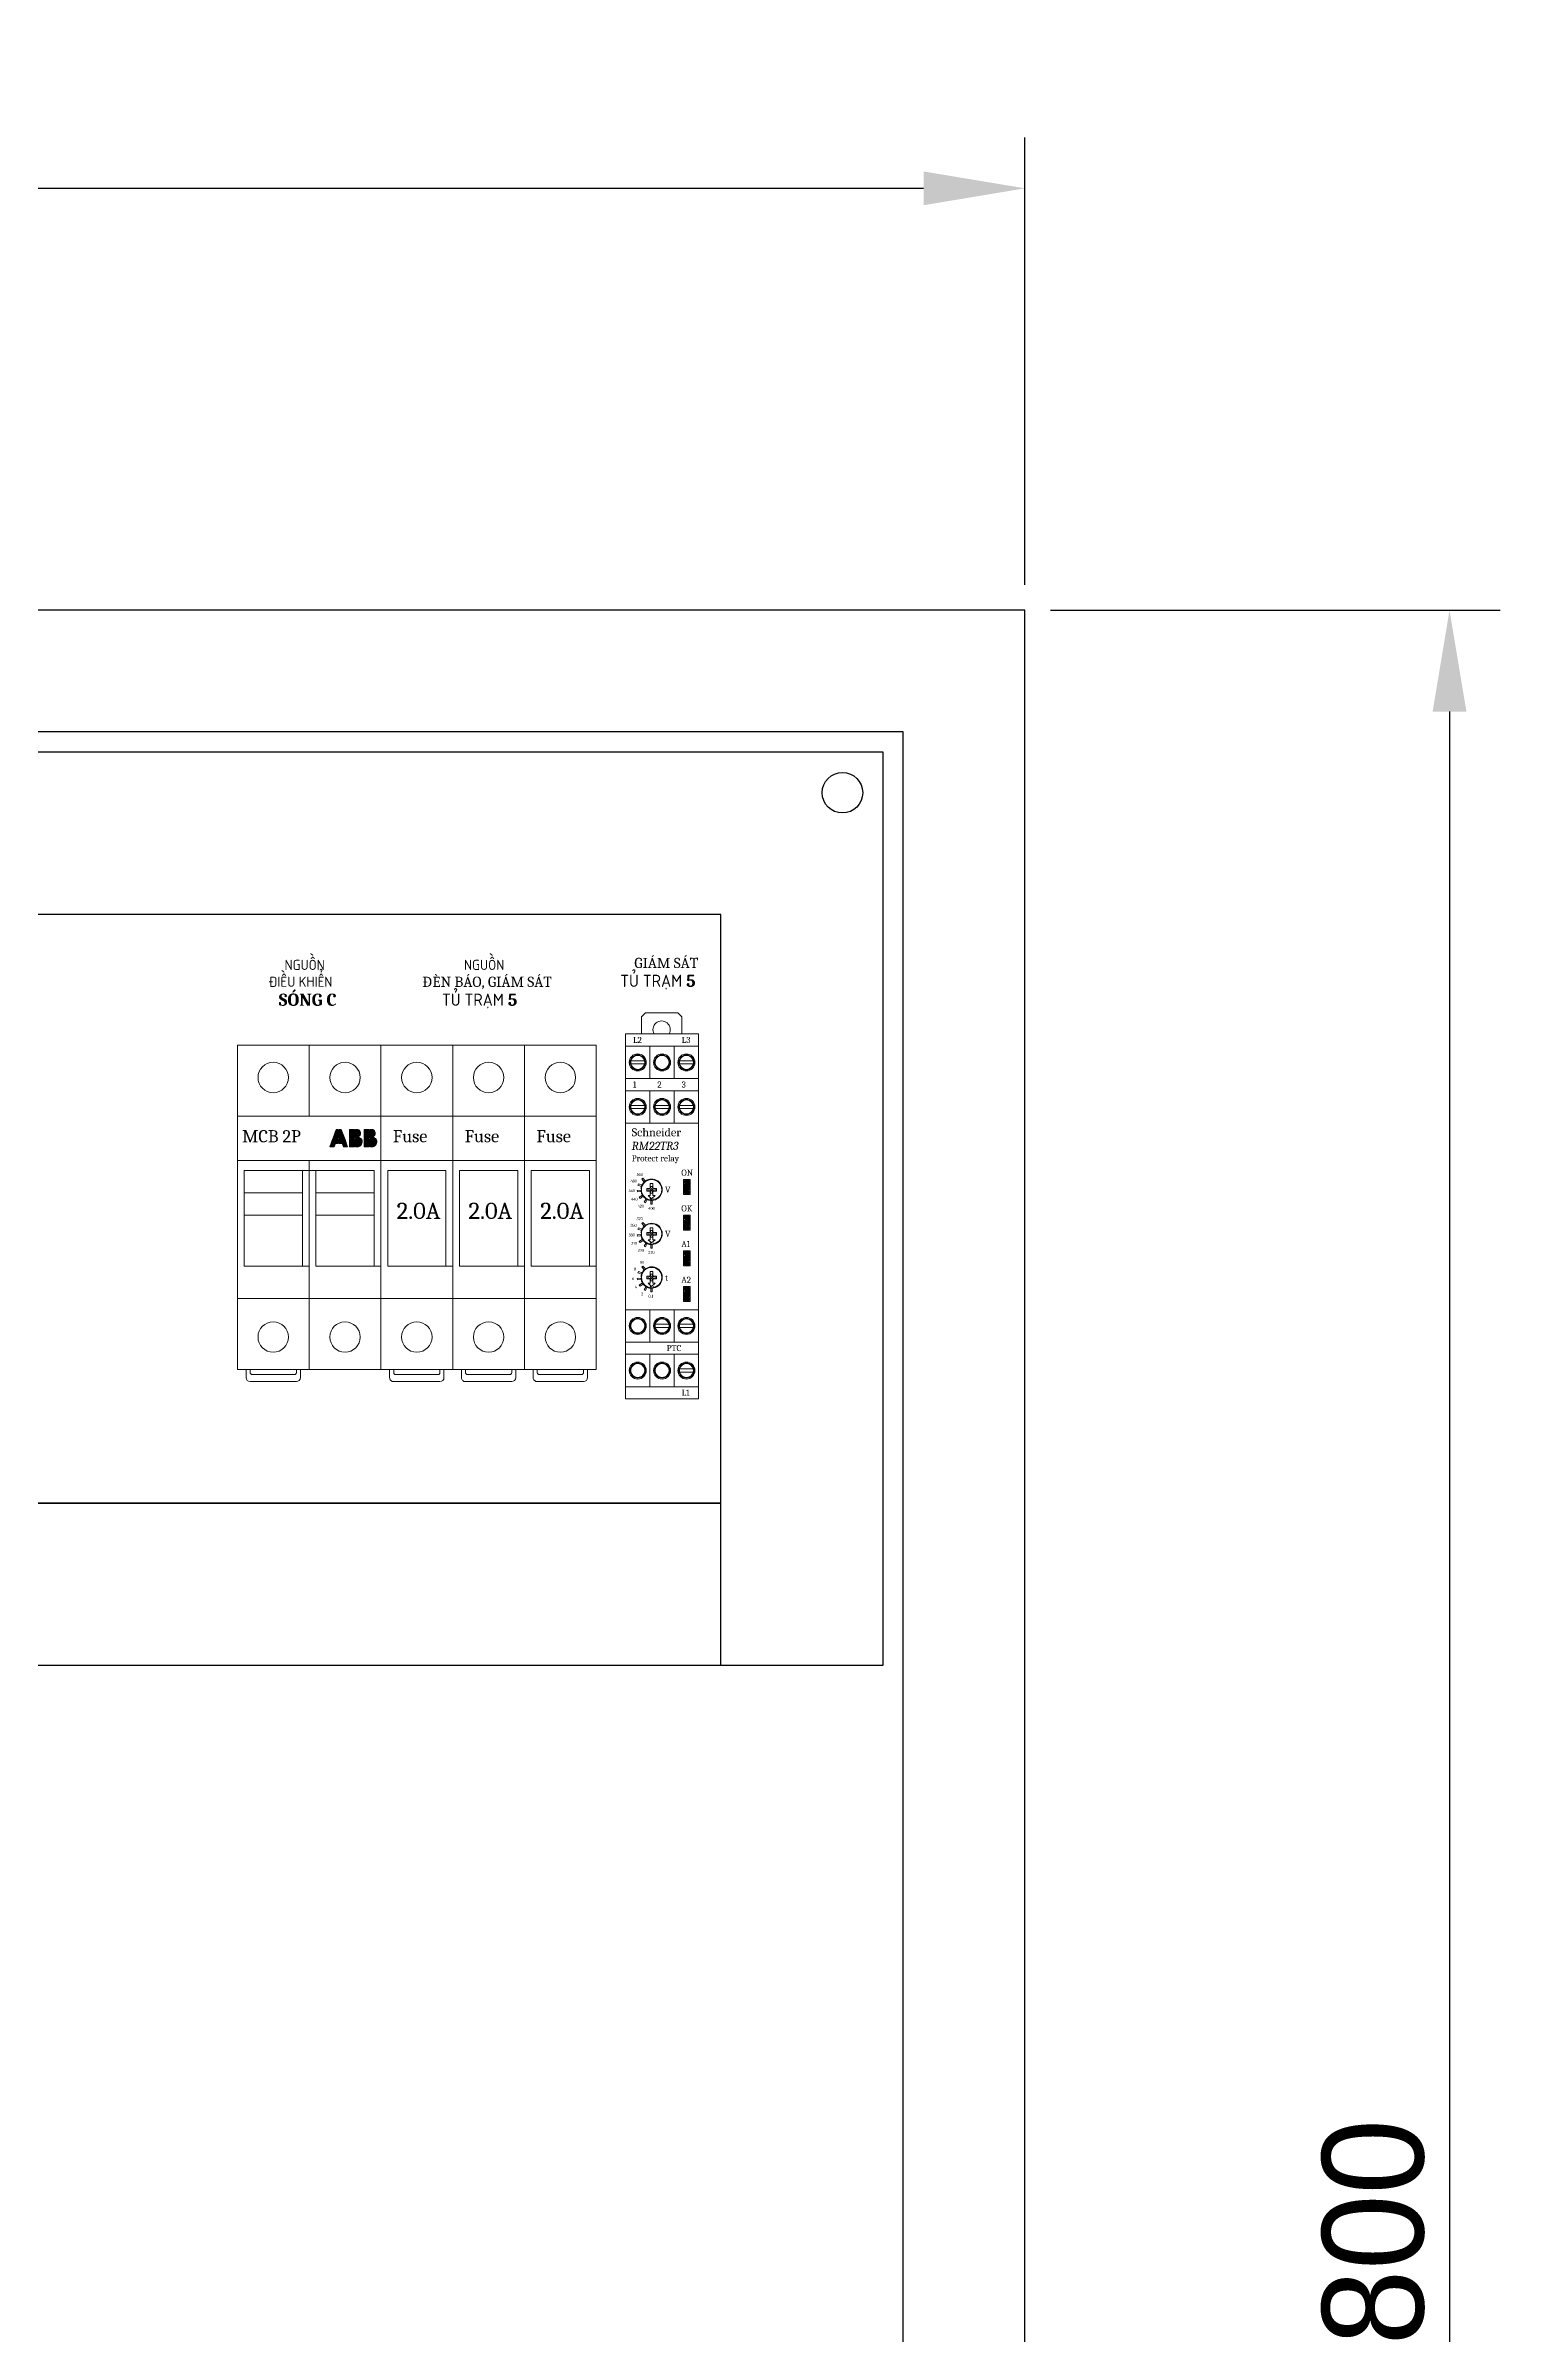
# Model space of a CAD drawing. Extents: x 223136 to 348136, y -32544 to -4064.
# Drawn here: x 242524 to 242882, y -30835 to -30271 of the extents above; entities that cross this region are included whole.
import ezdxf

# ---------------------------------------------------------------- set-up
doc = ezdxf.new("R2010")
doc.units = 0
doc.header["$LTSCALE"] = 20
doc.header["$MEASUREMENT"] = 0
for name, color, linetype, lineweight in [('EPLAN100', 7, 'Continuous', 25), ('Ghi Chu', 7, 'Continuous', 13), ('kich thuoc', 140, 'Continuous', 0)]:
    doc.layers.add(name, color=color, linetype=linetype, lineweight=lineweight)
doc.layers.add('PDF_Geometry', color=7, linetype='Continuous')
doc.layers.add('WirringDuct', color=130, linetype='Continuous')
doc.styles.add('Chu_10', font='Cambria.ttf', dxfattribs={"height": 10})
doc.dimstyles.get("Standard").update_dxf_attribs({"dimtxt": 0.18, "dimasz": 0.18, "dimexe": 0.18, "dimexo": 0.0625, "dimgap": 0.09, "dimtad": 0, "dimtih": 1, "dimtoh": 1, "dimdec": 4, "dimzin": 0, "dimdsep": 46, "dimtxsty": 'Standard', "dimcen": 0.09, "dimadec": 0, "dimazin": 0, "dimtfac": 1, "dimtdec": 4, "dimtofl": 0, "dimtmove": 0, "dimatfit": 3, "dimfxl": 0, "dimtolj": 1, "dimtzin": 0, "dimarcsym": 0})

# ---------------------------------------------------------------- blocks, each defined once
blk = doc.blocks.new('MCB-2P')
at = {"layer": 'EPLAN100', "linetype": 'Continuous', "lineweight": 13, "ltscale": 8}
for points in [[(-2968.54, 1257.57), (-2967.82, 1259.63), (-2966.48, 1259.63), (-2966.48, 1258.4), (-2967.2, 1258.4), (-2967.51, 1257.57)], [(-2967.76, 1259.82), (-2966.98, 1261.88), (-2966.48, 1261.88), (-2966.48, 1259.82)], [(-2964.97, 1259.82), (-2965.74, 1261.88), (-2966.25, 1261.88), (-2966.25, 1259.82)], [(-2964.19, 1257.57), (-2964.91, 1259.63), (-2966.25, 1259.63), (-2966.25, 1258.4), (-2965.53, 1258.4), (-2965.22, 1257.57)], [(-2963.73, 1261.88), (-2962.49, 1261.88), (-2962.49, 1259.82), (-2963.73, 1259.82)], [(-2963.73, 1257.57), (-2963.73, 1259.63), (-2962.49, 1259.63), (-2962.49, 1257.57)], [(-2961.13, 1259.82), (-2962.27, 1259.82), (-2962.27, 1261.88), (-2961.65, 1261.88), (-2961.42, 1261.77), (-2961.21, 1261.57), (-2961.09, 1261.36), (-2961.05, 1261.24), (-2961.01, 1260.99), (-2961.01, 1260.74), (-2961.13, 1260.46), (-2961.3, 1260.29), (-2961.42, 1260.21), (-2961.42, 1260), (-2961.3, 1259.92)], [(-2962.27, 1259.63), (-2962.27, 1257.57), (-2961.54, 1257.57), (-2961.21, 1257.76), (-2960.97, 1258.01), (-2960.8, 1258.25), (-2960.68, 1258.5), (-2960.64, 1258.79), (-2960.64, 1259.12), (-2960.72, 1259.37), (-2960.8, 1259.53), (-2960.93, 1259.63)], [(-2960.08, 1261.87), (-2958.84, 1261.87), (-2958.84, 1259.81), (-2960.08, 1259.81)], [(-2960.08, 1257.57), (-2960.08, 1259.63), (-2958.84, 1259.63), (-2958.84, 1257.57)], [(-2957.48, 1259.81), (-2958.62, 1259.81), (-2958.62, 1261.87), (-2958, 1261.87), (-2957.77, 1261.77), (-2957.57, 1261.57), (-2957.44, 1261.36), (-2957.4, 1261.24), (-2957.36, 1260.99), (-2957.36, 1260.74), (-2957.48, 1260.45), (-2957.65, 1260.29), (-2957.77, 1260.21), (-2957.77, 1260), (-2957.65, 1259.92)], [(-2958.62, 1259.63), (-2958.62, 1257.57), (-2957.89, 1257.57), (-2957.57, 1257.76), (-2957.32, 1258), (-2957.15, 1258.25), (-2957.03, 1258.5), (-2956.99, 1258.79), (-2956.99, 1259.12), (-2957.07, 1259.36), (-2957.15, 1259.53), (-2957.28, 1259.63)]]:
    blk.add_hatch(color=1, dxfattribs=at).paths.add_polyline_path(points, flags=0)
at = {"lineweight": 15}
for p, q in [((-2991.38, 1282.69), (-2991.38, 1202.69)), ((-2973.68, 1282.69), (-2991.38, 1282.69)), ((-2955.98, 1282.69), (-2973.68, 1282.69)), ((-2955.98, 1282.69), (-2955.98, 1202.69)), ((-2991.38, 1202.69), (-2973.68, 1202.69)), ((-2973.68, 1202.69), (-2955.98, 1202.69))]:
    blk.add_line(p, q, dxfattribs=at)
at = {"lineweight": 5}
for p, q in [((-2973.68, 1282.69), (-2973.68, 1265.19)), ((-2991.38, 1265.19), (-2973.68, 1265.19)), ((-2991.38, 1265.19), (-2973.68, 1265.19)), ((-2973.68, 1265.19), (-2955.98, 1265.19)), ((-2973.68, 1265.19), (-2955.98, 1265.19)), ((-2991.38, 1254.19), (-2973.68, 1254.19)), ((-2973.68, 1254.19), (-2973.68, 1229.19)), ((-2973.68, 1254.19), (-2955.98, 1254.19)), ((-2989.71, 1251.75), (-2989.71, 1228.19)), ((-2989.71, 1251.75), (-2957.65, 1251.75)), ((-2975.35, 1251.75), (-2975.35, 1228.19)), ((-2972.01, 1251.75), (-2972.01, 1228.19)), ((-2957.65, 1251.75), (-2957.65, 1228.19)), ((-2989.71, 1246.25), (-2975.35, 1246.25)), ((-2972.01, 1246.25), (-2957.65, 1246.25)), ((-2989.71, 1240.75), (-2975.35, 1240.75)), ((-2972.01, 1240.75), (-2957.65, 1240.75)), ((-2989.71, 1228.19), (-2973.68, 1228.19)), ((-2973.68, 1229.19), (-2973.68, 1202.69)), ((-2972.01, 1228.19), (-2955.98, 1228.19)), ((-2991.38, 1220.19), (-2973.68, 1220.19)), ((-2973.68, 1220.19), (-2955.98, 1220.19)), ((-2989.23, 1202.69), (-2989.23, 1200.69)), ((-2988.23, 1202.69), (-2988.23, 1201.93)), ((-2976.83, 1202.69), (-2976.83, 1201.93)), ((-2975.83, 1202.69), (-2975.83, 1200.69)), ((-2976.83, 1199.69), (-2988.23, 1199.69)), ((-2977.33, 1201.43), (-2987.73, 1201.43))]:
    blk.add_line(p, q, dxfattribs=at)
for centre in [(-2982.53, 1274.69), (-2964.83, 1274.69), (-2982.53, 1210.69), (-2964.83, 1210.69)]:
    blk.add_circle(centre, 3.75, dxfattribs=at)
for centre, radius, start, end in [((-2988.23, 1200.69), 1, 180, 270), ((-2987.73, 1201.93), 0.5, 180, 270), ((-2977.33, 1201.93), 0.5, 270, 0), ((-2976.83, 1200.69), 1, 270, 0)]:
    blk.add_arc(centre, radius, start, end, dxfattribs=at)
at = {"layer": 'EPLAN100', "color": 1, "linetype": 'Continuous', "lineweight": 13, "ltscale": 8}
for points in [[(-2968.54, 1257.57), (-2967.82, 1259.63), (-2966.48, 1259.63), (-2966.48, 1258.4), (-2967.2, 1258.4), (-2967.51, 1257.57)], [(-2967.76, 1259.82), (-2966.98, 1261.88), (-2966.48, 1261.88), (-2966.48, 1259.82)], [(-2964.97, 1259.82), (-2965.74, 1261.88), (-2966.25, 1261.88), (-2966.25, 1259.82)], [(-2964.19, 1257.57), (-2964.91, 1259.63), (-2966.25, 1259.63), (-2966.25, 1258.4), (-2965.53, 1258.4), (-2965.22, 1257.57)], [(-2963.73, 1261.88), (-2962.49, 1261.88), (-2962.49, 1259.82), (-2963.73, 1259.82)], [(-2963.73, 1257.57), (-2963.73, 1259.63), (-2962.49, 1259.63), (-2962.49, 1257.57)], [(-2961.13, 1259.82), (-2962.27, 1259.82), (-2962.27, 1261.88), (-2961.65, 1261.88), (-2961.42, 1261.77), (-2961.21, 1261.57), (-2961.09, 1261.36), (-2961.05, 1261.24), (-2961.01, 1260.99), (-2961.01, 1260.74), (-2961.13, 1260.46), (-2961.3, 1260.29), (-2961.42, 1260.21), (-2961.42, 1260), (-2961.3, 1259.92)], [(-2962.27, 1259.63), (-2962.27, 1257.57), (-2961.54, 1257.57), (-2961.21, 1257.76), (-2960.97, 1258.01), (-2960.8, 1258.25), (-2960.68, 1258.5), (-2960.64, 1258.79), (-2960.64, 1259.12), (-2960.72, 1259.37), (-2960.8, 1259.53), (-2960.93, 1259.63)], [(-2960.08, 1261.87), (-2958.84, 1261.87), (-2958.84, 1259.81), (-2960.08, 1259.81)], [(-2960.08, 1257.57), (-2960.08, 1259.63), (-2958.84, 1259.63), (-2958.84, 1257.57)], [(-2957.48, 1259.81), (-2958.62, 1259.81), (-2958.62, 1261.87), (-2958, 1261.87), (-2957.77, 1261.77), (-2957.57, 1261.57), (-2957.44, 1261.36), (-2957.4, 1261.24), (-2957.36, 1260.99), (-2957.36, 1260.74), (-2957.48, 1260.45), (-2957.65, 1260.29), (-2957.77, 1260.21), (-2957.77, 1260), (-2957.65, 1259.92)], [(-2958.62, 1259.63), (-2958.62, 1257.57), (-2957.89, 1257.57), (-2957.57, 1257.76), (-2957.32, 1258), (-2957.15, 1258.25), (-2957.03, 1258.5), (-2956.99, 1258.79), (-2956.99, 1259.12), (-2957.07, 1259.36), (-2957.15, 1259.53), (-2957.28, 1259.63)]]:
    blk.add_lwpolyline(points, close=True, dxfattribs=at)
at = {"lineweight": 5, "insert": (-2990.18, 1261.71), "char_height": 3, "attachment_point": 1}
blk.add_mtext_dynamic_manual_height_columns('{\\fCambria|b0|i0|c163|p18;MCB 2P}', width=32.3209, gutter_width=1, heights=[0], dxfattribs=at)
blk = doc.blocks.new('fuse20a')
at = {"lineweight": 0}
for p, q in [((0, 17.7), (28.5, 17.7)), ((0, 17.7), (0, 0)), ((17.5, 0), (17.5, 17.7)), ((17.5, 0), (17.5, 17.7)), ((28.5, 17.7), (62.5, 17.7)), ((28.5, 0), (28.5, 17.7)), ((54.5, 1.67), (54.5, 17.7)), ((60.5, 17.7), (80, 17.7)), ((62.5, 0), (62.5, 17.7)), ((80, 0), (80, 17.7)), ((30.94, 16.03), (54.5, 16.03)), ((30.94, 1.67), (30.94, 16.03)), ((80, 15.55), (82, 15.55)), ((80, 14.55), (80.76, 14.55)), ((81.26, 14.05), (81.26, 3.65)), ((83, 14.55), (83, 3.15)), ((0, 0), (28.5, 0)), ((28.5, 0), (53.5, 0)), ((30.94, 1.67), (54.5, 1.67)), ((53.5, 0), (80, 0)), ((80, 3.15), (80.76, 3.15)), ((80, 2.15), (82, 2.15))]:
    blk.add_line(p, q, dxfattribs=at)
for centre in [(8, 8.85), (72, 8.85)]:
    blk.add_circle(centre, 3.75, dxfattribs=at)
for centre, radius, start, end in [((80.76, 14.05), 0.5, 0, 90), ((82, 14.55), 1, 0, 90), ((80.76, 3.65), 0.5, 270, 0), ((82, 3.15), 1, 270, 0)]:
    blk.add_arc(centre, radius, start, end, dxfattribs=at)
at = {"lineweight": 0, "attachment_point": 1, "rotation": 90}
for s, heights, insert, char_height in [('{\\fCambria|b0|i0|c163|p18;Fuse}', [0], (20.96, 2.95), 3), ('{\\fCambria|b0|i0|c163|p18;2.0A}', [4.08], (38.86, 3.89), 4)]:
    blk.add_mtext_dynamic_manual_height_columns(s, width=13.3658, gutter_width=1, heights=heights, dxfattribs=dict(at, insert=insert, char_height=char_height))
blk = doc.blocks.new('*D71')
at = {"color": 0, "lineweight": -2, "transparency": 16777216}
for p, q in [((242165, -30403.75), (242165, -30293.45)), ((242765, -30403.75), (242765, -30293.45)), ((242190, -30305.95), (242740, -30305.95))]:
    blk.add_line(p, q, dxfattribs=at)
at = {"color": 0, "transparency": 16777216}
for points in [[(242190, -30301.79), (242190, -30310.12), (242165, -30305.95)], [(242740, -30301.79), (242740, -30310.12), (242765, -30305.95)]]:
    blk.add_solid(points, dxfattribs=at)
at = {"layer": 'Defpoints', "color": 0, "transparency": 16777216}
for p in [(242765, -30305.95), (242165, -30410), (242765, -30410)]:
    blk.add_point(p, dxfattribs=at)
at = {"color": 0, "transparency": 16777216, "insert": (242465, -30287.2), "char_height": 25, "attachment_point": 5}
blk.add_mtext('600', dxfattribs=at)
blk = doc.blocks.new('*D72')
at = {"color": 0, "lineweight": -2, "transparency": 16777216}
for p, q in [((242771.25, -30410), (242882.17, -30410)), ((242869.67, -30435), (242869.67, -31185)), ((242771.25, -31210), (242882.17, -31210))]:
    blk.add_line(p, q, dxfattribs=at)
at = {"color": 0, "transparency": 16777216}
for points in [[(242865.5, -30435), (242873.83, -30435), (242869.67, -30410)], [(242865.5, -31185), (242873.83, -31185), (242869.67, -31210)]]:
    blk.add_solid(points, dxfattribs=at)
at = {"layer": 'Defpoints', "color": 0, "transparency": 16777216}
for p in [(242765, -30410), (242765, -31210), (242869.67, -31210)]:
    blk.add_point(p, dxfattribs=at)
at = {"color": 0, "transparency": 16777216, "insert": (242850.92, -30810), "char_height": 25, "attachment_point": 5, "rotation": 90}
blk.add_mtext('800', dxfattribs=at)

msp = doc.modelspace()

# ---------------------------------------------------------------- hatches: boundary and pattern name
at = {"lineweight": 5, "true_color": 0xcd2027}
h = msp.add_hatch(color=242, dxfattribs=at)
h.dxf.hatch_style = 1
h.paths.add_polyline_path([(242682.238, -30550.653), (242681.035, -30550.653), (242681.035, -30551.195), (242682.238, -30552.902)])
at = {"lineweight": 5}
h = msp.add_hatch(color=7, dxfattribs=at)
h.dxf.hatch_style = 1
h.paths.add_polyline_path([(242682.238, -30553.833), (242682.238, -30553.291), (242681.035, -30551.584), (242681.035, -30553.833)])
at = {"lineweight": 5, "true_color": 0xcd2027}
h = msp.add_hatch(color=242, dxfattribs=at)
h.dxf.hatch_style = 1
h.paths.add_polyline_path([(242682.238, -30559.453), (242681.035, -30559.453), (242681.035, -30559.995), (242682.238, -30561.702)])
at = {"lineweight": 5}
h = msp.add_hatch(color=7, dxfattribs=at)
h.dxf.hatch_style = 1
h.paths.add_polyline_path([(242682.238, -30562.633), (242682.238, -30562.091), (242681.035, -30560.384), (242681.035, -30562.633)])
at = {"lineweight": 5, "true_color": 0xcd2027}
h = msp.add_hatch(color=242, dxfattribs=at)
h.dxf.hatch_style = 1
h.paths.add_polyline_path([(242682.238, -30568.253), (242681.035, -30568.253), (242681.035, -30568.795), (242682.238, -30570.502)])
at = {"lineweight": 5}
h = msp.add_hatch(color=7, dxfattribs=at)
h.dxf.hatch_style = 1
h.paths.add_polyline_path([(242682.238, -30571.433), (242682.238, -30570.891), (242681.035, -30569.184), (242681.035, -30571.433)])
at = {"lineweight": 5, "true_color": 0xcd2027}
h = msp.add_hatch(color=242, dxfattribs=at)
h.dxf.hatch_style = 1
h.paths.add_polyline_path([(242682.238, -30577.053), (242681.035, -30577.053), (242681.035, -30577.595), (242682.238, -30579.302)])
at = {"lineweight": 5}
h = msp.add_hatch(color=7, dxfattribs=at)
h.dxf.hatch_style = 1
h.paths.add_polyline_path([(242682.238, -30580.233), (242682.238, -30579.691), (242681.035, -30577.984), (242681.035, -30580.233)])

# ---------------------------------------------------------------- linework, layer by layer
at = {"linetype": 'ByBlock', "lineweight": 5}
for p, q in [((242666.52, -30514.506), (242684.52, -30514.506)), ((242666.52, -30517.506), (242684.52, -30517.506)), ((242672.52, -30525.506), (242672.52, -30517.506)), ((242678.52, -30525.506), (242678.52, -30517.506)), ((242666.52, -30525.506), (242684.52, -30525.506)), ((242666.52, -30528.506), (242684.52, -30528.506)), ((242672.52, -30536.506), (242672.52, -30528.506)), ((242678.52, -30536.506), (242678.52, -30528.506)), ((242684.52, -30536.506), (242684.52, -30528.506)), ((242684.52, -30536.506), (242684.52, -30528.506)), ((242666.52, -30536.506), (242684.52, -30536.506)), ((242666.52, -30582.506), (242684.52, -30582.506)), ((242672.52, -30582.506), (242672.52, -30590.506)), ((242678.52, -30582.506), (242678.52, -30590.506)), ((242684.52, -30582.506), (242684.52, -30590.506)), ((242684.52, -30582.506), (242684.52, -30590.506)), ((242666.52, -30590.506), (242684.52, -30590.506)), ((242666.52, -30593.506), (242684.52, -30593.506)), ((242672.52, -30593.506), (242672.52, -30601.506)), ((242678.52, -30593.506), (242678.52, -30601.506)), ((242666.52, -30601.506), (242684.52, -30601.506)), ((242666.52, -30604.506), (242684.52, -30604.506))]:
    msp.add_line(p, q, dxfattribs=at)
at = {"color": 242, "true_color": 0xcd2027}
for points in [[(242165, -31210), (242765, -31210), (242765, -30410), (242165, -30410)], [(242195, -31180), (242735, -31180), (242735, -30440), (242195, -30440)]]:
    msp.add_lwpolyline(points, close=True, dxfattribs=at)
at = {"linetype": 'ByBlock', "lineweight": 5}
msp.add_lwpolyline([(242666.52, -30604.506), (242684.52, -30604.506), (242684.52, -30514.506), (242666.52, -30514.506)], close=True, dxfattribs=at)
at = {"linetype": 'ByBlock'}
msp.add_lwpolyline([(242240, -30670.201), (242690, -30670.201), (242690, -30630.201), (242240, -30630.201)], close=True, dxfattribs=at)
msp.add_circle((242720, -30455), 5)
at = {"layer": 'Ghi Chu', "color": 2, "linetype": 'Continuous', "lineweight": 5}
for p, q in [((242670.416, -30510.253), (242671.406, -30509.264)), ((242671.406, -30509.264), (242679.424, -30509.264)), ((242679.424, -30509.264), (242680.413, -30510.253)), ((242670.416, -30514.506), (242670.416, -30510.253)), ((242680.413, -30510.253), (242680.413, -30514.506))]:
    msp.add_line(p, q, dxfattribs=at)
at = {"layer": 'Ghi Chu', "color": 4, "linetype": 'Continuous', "lineweight": 5, "ltscale": 0.6}
for points in [[(242670.326, -30553.188), (242670.326, -30553.188), (242670.357, -30553.248), (242670.357, -30553.367), (242669.431, -30553.457), (242669.401, -30553.128), (242670.326, -30553.039)], [(242670.326, -30552.68), (242670.357, -30552.561), (242670.357, -30552.441), (242670.387, -30552.322), (242670.416, -30552.202), (242670.447, -30552.083)], [(242670.686, -30554.233), (242670.626, -30554.144), (242670.566, -30554.024), (242670.536, -30553.935), (242670.476, -30553.815), (242670.447, -30553.695), (242670.416, -30553.607), (242670.357, -30553.367)], [(242670.596, -30551.784), (242670.626, -30551.665), (242670.686, -30551.575), (242670.745, -30551.485), (242670.835, -30551.366), (242670.894, -30551.276), (242670.984, -30551.187), (242671.044, -30551.097), (242671.133, -30551.037)], [(242671.581, -30555.159), (242671.462, -30555.1), (242671.372, -30555.01), (242671.283, -30554.951), (242671.193, -30554.861), (242671.104, -30554.801), (242671.014, -30554.712), (242670.954, -30554.621), (242670.865, -30554.533)], [(242672.746, -30552.83), (242672.836, -30552.74), (242672.866, -30552.71)], [(242672.866, -30553.128), (242672.806, -30553.069), (242672.776, -30553.039), (242672.746, -30553.009)], [(242673.016, -30552.71), (242673.105, -30552.77), (242673.135, -30552.8), (242673.135, -30552.83)], [(242673.135, -30553.009), (242673.105, -30553.069), (242673.075, -30553.098), (242673.016, -30553.128)], [(242672.776, -30555.548), (242672.657, -30555.518), (242672.537, -30555.518), (242672.418, -30555.488), (242672.299, -30555.459), (242672.209, -30555.428), (242672.089, -30555.398), (242671.97, -30555.368), (242671.881, -30555.309)], [(242670.326, -30564.078), (242670.326, -30564.078), (242670.357, -30564.138), (242670.357, -30564.257), (242669.431, -30564.347), (242669.401, -30564.018), (242670.326, -30563.929)], [(242670.326, -30563.571), (242670.357, -30563.451), (242670.357, -30563.331), (242670.387, -30563.212), (242670.416, -30563.092), (242670.447, -30562.973)], [(242670.686, -30565.123), (242670.626, -30565.034), (242670.566, -30564.914), (242670.536, -30564.825), (242670.476, -30564.705), (242670.447, -30564.585), (242670.416, -30564.497), (242670.357, -30564.257)], [(242670.596, -30562.674), (242670.626, -30562.555), (242670.686, -30562.465), (242670.745, -30562.375), (242670.835, -30562.256), (242670.894, -30562.166), (242670.984, -30562.077), (242671.044, -30561.987), (242671.133, -30561.927)], [(242671.581, -30566.049), (242671.462, -30565.99), (242671.372, -30565.9), (242671.283, -30565.841), (242671.193, -30565.751), (242671.104, -30565.691), (242671.014, -30565.602), (242670.954, -30565.511), (242670.865, -30565.423)], [(242672.776, -30566.438), (242672.657, -30566.408), (242672.537, -30566.408), (242672.418, -30566.378), (242672.299, -30566.349), (242672.209, -30566.318), (242672.089, -30566.288), (242671.97, -30566.258), (242671.881, -30566.199)], [(242672.746, -30563.72), (242672.836, -30563.63), (242672.866, -30563.6)], [(242672.866, -30564.018), (242672.806, -30563.959), (242672.776, -30563.929), (242672.746, -30563.899)], [(242673.016, -30563.6), (242673.105, -30563.66), (242673.135, -30563.69), (242673.135, -30563.72)], [(242673.135, -30563.899), (242673.105, -30563.959), (242673.075, -30563.988), (242673.016, -30564.018)], [(242670.33, -30574.836), (242670.33, -30574.836), (242670.36, -30574.896), (242670.36, -30575.015), (242669.434, -30575.105), (242669.405, -30574.776), (242670.33, -30574.687)], [(242670.33, -30574.328), (242670.36, -30574.209), (242670.36, -30574.089), (242670.39, -30573.969), (242670.419, -30573.85), (242670.45, -30573.731)], [(242670.689, -30575.881), (242670.629, -30575.792), (242670.569, -30575.672), (242670.539, -30575.582), (242670.48, -30575.463), (242670.45, -30575.343), (242670.419, -30575.254), (242670.36, -30575.015)], [(242670.599, -30573.432), (242670.629, -30573.313), (242670.689, -30573.223), (242670.748, -30573.133), (242670.838, -30573.014), (242670.898, -30572.924), (242670.987, -30572.835), (242671.047, -30572.745), (242671.136, -30572.685)], [(242671.585, -30576.807), (242671.465, -30576.748), (242671.375, -30576.658), (242671.286, -30576.599), (242671.196, -30576.509), (242671.107, -30576.449), (242671.017, -30576.359), (242670.957, -30576.269), (242670.868, -30576.18)], [(242672.78, -30577.196), (242672.66, -30577.166), (242672.541, -30577.166), (242672.421, -30577.136), (242672.302, -30577.106), (242672.212, -30577.076), (242672.092, -30577.046), (242671.973, -30577.016), (242671.884, -30576.956)], [(242672.75, -30574.477), (242672.839, -30574.388), (242672.869, -30574.358)], [(242672.869, -30574.776), (242672.809, -30574.716), (242672.78, -30574.687), (242672.75, -30574.656)], [(242673.019, -30574.358), (242673.108, -30574.418), (242673.138, -30574.448), (242673.138, -30574.477)], [(242673.138, -30574.656), (242673.108, -30574.716), (242673.078, -30574.746), (242673.019, -30574.776)]]:
    msp.add_lwpolyline(points, dxfattribs=at)
for points in [[(242669.58, -30551.754), (242669.729, -30551.426), (242670.596, -30551.784), (242670.566, -30551.814), (242670.536, -30551.874), (242670.536, -30551.904), (242670.506, -30551.934), (242670.506, -30551.964), (242670.476, -30552.023), (242670.476, -30552.053), (242670.447, -30552.083)], [(242670.088, -30555.04), (242669.908, -30554.771), (242670.686, -30554.233), (242670.715, -30554.293), (242670.715, -30554.323), (242670.745, -30554.353), (242670.805, -30554.413), (242670.835, -30554.472), (242670.835, -30554.502), (242670.865, -30554.533)], [(242670.536, -30550.32), (242670.805, -30550.081), (242671.402, -30550.798), (242671.372, -30550.828), (242671.313, -30550.858), (242671.283, -30550.888), (242671.253, -30550.918), (242671.223, -30550.948), (242671.193, -30550.978), (242671.163, -30551.008), (242671.133, -30551.037)], [(242671.432, -30556.145), (242671.133, -30555.966), (242671.581, -30555.159), (242671.611, -30555.189), (242671.642, -30555.189), (242671.671, -30555.219), (242671.731, -30555.249), (242671.761, -30555.249), (242671.79, -30555.279), (242671.82, -30555.309), (242671.881, -30555.309)], [(242671.761, -30552.591), (242672.478, -30552.591), (242672.507, -30552.561), (242672.537, -30552.561), (242672.567, -30552.531), (242672.567, -30552.501), (242672.597, -30552.472), (242672.597, -30551.396), (242673.284, -30551.396), (242673.284, -30552.441), (242673.313, -30552.472), (242673.313, -30552.501), (242673.344, -30552.531), (242673.374, -30552.561), (242673.403, -30552.561), (242673.434, -30552.591), (242674.12, -30552.591), (242674.12, -30553.248), (242673.434, -30553.248), (242673.403, -30553.278), (242673.374, -30553.278), (242673.344, -30553.307), (242673.313, -30553.337), (242673.313, -30553.367), (242673.284, -30553.397), (242673.284, -30554.353), (242673.792, -30554.353), (242672.955, -30555.159), (242672.089, -30554.353), (242672.597, -30554.353), (242672.597, -30553.367), (242672.567, -30553.337), (242672.567, -30553.307), (242672.537, -30553.278), (242672.507, -30553.278), (242672.478, -30553.248), (242671.761, -30553.248)], [(242672.746, -30553.009), (242672.746, -30552.83), (242672.089, -30552.591), (242672.089, -30553.248)], [(242672.597, -30552.083), (242673.284, -30552.083), (242673.016, -30552.71), (242672.866, -30552.71)], [(242673.284, -30553.756), (242672.597, -30553.756), (242672.866, -30553.128), (242673.016, -30553.128)], [(242673.792, -30552.591), (242673.135, -30552.83), (242673.165, -30552.919), (242673.135, -30553.009), (242673.792, -30553.248)], [(242673.105, -30556.474), (242672.776, -30556.474), (242672.776, -30555.548), (242673.105, -30555.548)], [(242669.58, -30562.644), (242669.729, -30562.316), (242670.596, -30562.674), (242670.566, -30562.704), (242670.536, -30562.764), (242670.536, -30562.794), (242670.506, -30562.824), (242670.506, -30562.854), (242670.476, -30562.913), (242670.476, -30562.943), (242670.447, -30562.973)], [(242670.088, -30565.93), (242669.908, -30565.661), (242670.686, -30565.123), (242670.715, -30565.183), (242670.715, -30565.213), (242670.745, -30565.243), (242670.805, -30565.303), (242670.835, -30565.362), (242670.835, -30565.392), (242670.865, -30565.423)], [(242670.536, -30561.21), (242670.805, -30560.971), (242671.402, -30561.688), (242671.372, -30561.718), (242671.313, -30561.748), (242671.283, -30561.778), (242671.253, -30561.808), (242671.223, -30561.838), (242671.193, -30561.868), (242671.163, -30561.898), (242671.133, -30561.927)], [(242671.432, -30567.035), (242671.133, -30566.856), (242671.581, -30566.049), (242671.611, -30566.079), (242671.642, -30566.079), (242671.671, -30566.109), (242671.731, -30566.139), (242671.761, -30566.139), (242671.79, -30566.169), (242671.82, -30566.199), (242671.881, -30566.199)], [(242671.761, -30563.481), (242672.478, -30563.481), (242672.507, -30563.451), (242672.537, -30563.451), (242672.567, -30563.421), (242672.567, -30563.391), (242672.597, -30563.362), (242672.597, -30562.286), (242673.284, -30562.286), (242673.284, -30563.331), (242673.313, -30563.362), (242673.313, -30563.391), (242673.344, -30563.421), (242673.374, -30563.451), (242673.403, -30563.451), (242673.434, -30563.481), (242674.12, -30563.481), (242674.12, -30564.138), (242673.434, -30564.138), (242673.403, -30564.168), (242673.374, -30564.168), (242673.344, -30564.197), (242673.313, -30564.227), (242673.313, -30564.257), (242673.284, -30564.287), (242673.284, -30565.243), (242673.792, -30565.243), (242672.955, -30566.049), (242672.089, -30565.243), (242672.597, -30565.243), (242672.597, -30564.257), (242672.567, -30564.227), (242672.567, -30564.197), (242672.537, -30564.168), (242672.507, -30564.168), (242672.478, -30564.138), (242671.761, -30564.138)], [(242672.746, -30563.899), (242672.746, -30563.72), (242672.089, -30563.481), (242672.089, -30564.138)], [(242672.597, -30562.973), (242673.284, -30562.973), (242673.016, -30563.6), (242672.866, -30563.6)], [(242673.284, -30564.646), (242672.597, -30564.646), (242672.866, -30564.018), (242673.016, -30564.018)], [(242673.105, -30567.364), (242672.776, -30567.364), (242672.776, -30566.438), (242673.105, -30566.438)], [(242673.792, -30563.481), (242673.135, -30563.72), (242673.165, -30563.809), (242673.135, -30563.899), (242673.792, -30564.138)], [(242670.539, -30571.968), (242670.808, -30571.729), (242671.406, -30572.446), (242671.375, -30572.476), (242671.316, -30572.506), (242671.286, -30572.536), (242671.257, -30572.566), (242671.226, -30572.595), (242671.196, -30572.625), (242671.166, -30572.655), (242671.136, -30572.685)], [(242669.583, -30573.402), (242669.733, -30573.074), (242670.599, -30573.432), (242670.569, -30573.462), (242670.539, -30573.521), (242670.539, -30573.551), (242670.51, -30573.581), (242670.51, -30573.612), (242670.48, -30573.671), (242670.48, -30573.701), (242670.45, -30573.731)], [(242670.091, -30576.688), (242669.912, -30576.419), (242670.689, -30575.881), (242670.718, -30575.941), (242670.718, -30575.971), (242670.748, -30576.001), (242670.808, -30576.061), (242670.838, -30576.12), (242670.838, -30576.15), (242670.868, -30576.18)], [(242671.436, -30577.793), (242671.136, -30577.614), (242671.585, -30576.807), (242671.615, -30576.837), (242671.645, -30576.837), (242671.674, -30576.867), (242671.734, -30576.897), (242671.764, -30576.897), (242671.794, -30576.927), (242671.824, -30576.956), (242671.884, -30576.956)], [(242671.764, -30574.239), (242672.481, -30574.239), (242672.51, -30574.209), (242672.541, -30574.209), (242672.57, -30574.179), (242672.57, -30574.149), (242672.601, -30574.119), (242672.601, -30573.044), (242673.287, -30573.044), (242673.287, -30574.089), (242673.317, -30574.119), (242673.317, -30574.149), (242673.347, -30574.179), (242673.377, -30574.209), (242673.406, -30574.209), (242673.437, -30574.239), (242674.123, -30574.239), (242674.123, -30574.896), (242673.437, -30574.896), (242673.406, -30574.926), (242673.377, -30574.926), (242673.347, -30574.955), (242673.317, -30574.985), (242673.317, -30575.015), (242673.287, -30575.045), (242673.287, -30576.001), (242673.795, -30576.001), (242672.959, -30576.807), (242672.092, -30576.001), (242672.601, -30576.001), (242672.601, -30575.015), (242672.57, -30574.985), (242672.57, -30574.955), (242672.541, -30574.926), (242672.51, -30574.926), (242672.481, -30574.896), (242671.764, -30574.896)], [(242672.75, -30574.656), (242672.75, -30574.477), (242672.092, -30574.239), (242672.092, -30574.896)], [(242672.601, -30573.731), (242673.287, -30573.731), (242673.019, -30574.358), (242672.869, -30574.358)], [(242673.287, -30575.403), (242672.601, -30575.403), (242672.869, -30574.776), (242673.019, -30574.776)], [(242673.108, -30578.122), (242672.78, -30578.122), (242672.78, -30577.196), (242673.108, -30577.196)], [(242673.795, -30574.239), (242673.138, -30574.477), (242673.168, -30574.567), (242673.138, -30574.656), (242673.795, -30574.896)]]:
    msp.add_lwpolyline(points, close=True, dxfattribs=at)
at = {"layer": 'Ghi Chu', "color": 1, "linetype": 'Continuous', "lineweight": 5, "ltscale": 0.6}
for centre in [(242669.52, -30521.506), (242675.52, -30521.506), (242681.52, -30521.506), (242669.52, -30532.506), (242675.52, -30532.506), (242681.52, -30532.506), (242669.52, -30586.506), (242675.52, -30586.506), (242681.52, -30586.506), (242669.52, -30597.506), (242675.52, -30597.506), (242681.52, -30597.506)]:
    msp.add_circle(centre, 1.867, dxfattribs=at)
at = {"layer": 'Ghi Chu', "color": 4, "linetype": 'Continuous', "lineweight": 5, "ltscale": 0.6}
for centre in [(242672.951, -30552.918), (242672.951, -30563.808), (242672.954, -30574.566)]:
    msp.add_circle(centre, 2.508, dxfattribs=at)
at = {"layer": 'Ghi Chu', "linetype": 'Continuous', "lineweight": 5, "ltscale": 0.6}
msp.add_arc((242675.416, -30513.416), 2.137, 329.32511, 210.67489, dxfattribs=at)
at = {"layer": 'Ghi Chu', "color": 1, "linetype": 'Continuous', "lineweight": 5, "ltscale": 0.6}
for centre, start, end in [((242669.52, -30521.506), 13.23598, 166.76402), ((242675.52, -30521.506), 13.23598, 166.76402), ((242681.52, -30521.506), 13.23598, 166.76402), ((242669.52, -30521.506), 193.22072, 346.77928), ((242675.52, -30521.506), 193.22072, 346.77928), ((242681.52, -30521.506), 193.22072, 346.77928), ((242669.52, -30532.506), 13.23598, 166.76402), ((242675.52, -30532.506), 13.23598, 166.76402), ((242681.52, -30532.506), 13.23598, 166.76402), ((242669.52, -30532.506), 193.22072, 346.77928), ((242675.52, -30532.506), 193.22072, 346.77928), ((242681.52, -30532.506), 193.22072, 346.77928), ((242669.52, -30586.506), 13.22072, 166.77928), ((242669.52, -30586.506), 193.23598, 346.76402), ((242675.52, -30586.506), 13.22072, 166.77928), ((242675.52, -30586.506), 193.23598, 346.76402), ((242681.52, -30586.506), 13.22072, 166.77928), ((242681.52, -30586.506), 193.23598, 346.76402), ((242669.52, -30597.506), 13.22072, 166.77928), ((242669.52, -30597.506), 193.23598, 346.76402), ((242675.52, -30597.506), 13.22072, 166.77928), ((242675.52, -30597.506), 193.23598, 346.76402), ((242681.52, -30597.506), 13.22072, 166.77928), ((242681.52, -30597.506), 193.23598, 346.76402)]:
    msp.add_arc(centre, 1.73, start, end, dxfattribs=at)
at = {"layer": 'Ghi Chu', "color": 4, "linetype": 'Continuous', "lineweight": 5, "ltscale": 0.6}
for centre in [(242672.947, -30552.921), (242672.947, -30563.811), (242672.951, -30574.569)]:
    msp.add_arc(centre, 2.631, 273.43129, 126.05025, dxfattribs=at)
for points in [[(242672.607, -30555.09), (242672.607, -30555.306), (242672.765, -30555.477), (242672.97, -30555.515)], [(242673.097, -30555.521), (242673.317, -30555.496), (242673.489, -30555.316), (242673.489, -30555.09)], [(242672.607, -30565.98), (242672.607, -30566.196), (242672.765, -30566.367), (242672.97, -30566.405)], [(242673.097, -30566.411), (242673.317, -30566.386), (242673.489, -30566.206), (242673.489, -30565.98)], [(242672.611, -30576.738), (242672.611, -30576.954), (242672.768, -30577.125), (242672.973, -30577.163)], [(242673.101, -30577.169), (242673.32, -30577.143), (242673.493, -30576.964), (242673.493, -30576.738)]]:
    msp.add_open_spline(points, degree=3, dxfattribs=at)
at = {"layer": 'kich thuoc', "color": 1, "lineweight": 5}
for p, q in [((242667.837, -30521.11), (242671.204, -30521.11)), ((242679.837, -30521.11), (242683.204, -30521.11)), ((242667.837, -30521.901), (242671.204, -30521.901)), ((242679.837, -30521.901), (242683.204, -30521.901)), ((242667.837, -30532.11), (242671.204, -30532.11)), ((242673.837, -30532.11), (242677.204, -30532.11)), ((242679.837, -30532.11), (242683.204, -30532.11)), ((242667.837, -30532.901), (242671.204, -30532.901)), ((242673.837, -30532.901), (242677.204, -30532.901)), ((242679.837, -30532.901), (242683.204, -30532.901)), ((242673.837, -30586.11), (242677.204, -30586.11)), ((242673.837, -30586.902), (242677.204, -30586.902)), ((242679.837, -30586.11), (242683.204, -30586.11)), ((242679.837, -30586.902), (242683.204, -30586.902)), ((242679.837, -30597.11), (242683.204, -30597.11)), ((242679.837, -30597.902), (242683.204, -30597.902))]:
    msp.add_line(p, q, dxfattribs=at)
at = {"layer": 'kich thuoc'}
msp.add_lwpolyline([(242666.52, -30536.506), (242684.52, -30536.506), (242684.52, -30582.506), (242666.52, -30582.506)], close=True, dxfattribs=at)
at = {"layer": 'kich thuoc', "lineweight": 5}
for centre in [(242669.52, -30521.506), (242675.52, -30521.506), (242681.52, -30521.506), (242669.52, -30532.506), (242675.52, -30532.506), (242681.52, -30532.506), (242669.52, -30586.506), (242675.52, -30586.506), (242681.52, -30586.506), (242669.52, -30597.506), (242675.52, -30597.506), (242681.52, -30597.506)]:
    msp.add_circle(centre, 2.1, dxfattribs=at)
at = {"layer": 'kich thuoc', "color": 1, "lineweight": 5}
for centre in [(242669.52, -30521.506), (242675.52, -30521.506), (242681.52, -30521.506), (242669.52, -30532.506), (242675.52, -30532.506), (242681.52, -30532.506), (242669.52, -30586.506), (242675.52, -30586.506), (242681.52, -30586.506), (242669.52, -30597.506), (242675.52, -30597.506), (242681.52, -30597.506)]:
    msp.add_circle(centre, 1.73, dxfattribs=at)
at = {"layer": 'PDF_Geometry', "color": 40, "lineweight": 5}
for points in [[(242682.47, -30550.419), (242682.47, -30554.066), (242680.802, -30554.066), (242680.802, -30550.419)], [(242682.238, -30552.902), (242682.238, -30550.653), (242681.035, -30550.653), (242681.035, -30551.195)], [(242681.035, -30551.584), (242681.035, -30553.833), (242682.238, -30553.833), (242682.238, -30553.291)], [(242682.47, -30559.219), (242682.47, -30562.866), (242680.802, -30562.866), (242680.802, -30559.219)], [(242682.238, -30561.702), (242682.238, -30559.453), (242681.035, -30559.453), (242681.035, -30559.995)], [(242681.035, -30560.384), (242681.035, -30562.633), (242682.238, -30562.633), (242682.238, -30562.091)], [(242682.47, -30568.019), (242682.47, -30571.666), (242680.802, -30571.666), (242680.802, -30568.019)], [(242682.238, -30570.502), (242682.238, -30568.253), (242681.035, -30568.253), (242681.035, -30568.795)], [(242681.035, -30569.184), (242681.035, -30571.433), (242682.238, -30571.433), (242682.238, -30570.891)], [(242682.47, -30576.819), (242682.47, -30580.466), (242680.802, -30580.466), (242680.802, -30576.819)], [(242682.238, -30579.302), (242682.238, -30577.053), (242681.035, -30577.053), (242681.035, -30577.595)], [(242681.035, -30577.984), (242681.035, -30580.233), (242682.238, -30580.233), (242682.238, -30579.691)]]:
    msp.add_lwpolyline(points, close=True, dxfattribs=at)
at = {"layer": 'WirringDuct'}
for points in [[(242200, -30670.201), (242730, -30670.201), (242730, -30445), (242200, -30445)], [(242240, -30630.201), (242690, -30630.201), (242690, -30485), (242240, -30485)]]:
    msp.add_lwpolyline(points, close=True, dxfattribs=at)

# ---------------------------------------------------------------- block references
at = {"lineweight": 5}
msp.add_blockref('MCB-2P', (245562.189, -31799.937), dxfattribs=at)
at = {"color": 1, "lineweight": 5, "rotation": 270}
for p in [(242606.21, -30517.247), (242623.91, -30517.247), (242641.61, -30517.247)]:
    msp.add_blockref('fuse20a', p, dxfattribs=at)

# ---------------------------------------------------------------- texts
at = {"linetype": 'ByBlock', "char_height": 4, "attachment_point": 1}
for s, insert in [('\\pi11.78814;{\\fCambria|b0|i0|c0|p18;\\H0.625x;NGUỒN\\P\\pi7.91866;ĐIỀU KHIỂN\\H1.6x;\\P\\pi10.3838;\\fCambria|b1|i0|c0|p18;\\H0.75x;SÓNG C}', (242570.654, -30496.218)), ('\\pi11.78814;{\\fCambria|b0|i0|c0|p18;\\H0.625x;NGUỒN\\P\\pi1.5175;ĐÈN BÁO, GIÁM SÁT\\H1.6x;\\P\\pi6.34407;\\fCambria|b1|i0|c0|p18;\\H0.75x;TỦ TRẠM 5}', (242614.904, -30496.218)), ('\\pi9.83575;{\\fCambria|b0|i0|c0|p18;\\H0.625x;GIÁM SÁT\\H1.6x;\\P\\pi6.34407;\\fCambria|b1|i0|c0|p18;\\H0.75x;TỦ TRẠM 5}', (242658.864, -30495.73))]:
    msp.add_mtext_dynamic_manual_height_columns(s, width=35.29966, gutter_width=1, heights=[17.488], dxfattribs=dict(at, insert=insert))
at = {"lineweight": 5, "attachment_point": 1, "style": 'Chu_10'}
for s, width, gutter_width, heights, insert, char_height in [('L2', 1.65, 55, [0], (242668.349, -30515.22), 1.5), ('L3', 1.65, 55, [0], (242680.349, -30515.22), 1.5), ('1', 1.65, 55, [0], (242668.349, -30526.22), 1.5), ('2', 1.65, 55, [0], (242674.349, -30526.22), 1.5), ('3', 1.65, 55, [0], (242680.349, -30526.22), 1.5), ('{\\C7;Schneider\\P\\fCambria|b0|i1|c163|p18;RM22TR3\\fCambria|b0|i0|c163|p18;\\H0.75x;\\PProtect relay}', 15.6257, 50, [0], (242668.033, -30537.746), 2), ('500', 1.65, 55, [0], (242669.256, -30548.83), 0.7), ('ON', 1.65, 55, [0], (242680.266, -30547.955), 1.5), ('460', 1.65, 55, [0], (242667.306, -30552.811), 0.7), ('480', 1.65, 55, [0], (242667.754, -30550.439), 0.7), ('440', 1.65, 55, [0], (242667.942, -30554.91), 0.7), ('V', 1.65, 55, [0], (242676.254, -30552.153), 1.5), ('370', 1.65, 55, [0], (242669.256, -30559.72), 0.7), ('420', 1.65, 55, [0], (242669.532, -30556.615), 0.7), ('400', 1.65, 55, [0], (242672.147, -30557.172), 0.7), ('OK', 1.65, 55, [0], (242680.266, -30556.755), 1.5), ('330', 1.65, 55, [0], (242667.306, -30563.701), 0.7), ('350', 1.65, 55, [0], (242667.754, -30561.329), 0.7), ('310', 1.65, 55, [0], (242667.942, -30565.8), 0.7), ('V', 1.65, 55, [0], (242676.257, -30563.043), 1.5), ('A1', 1.65, 55, [0], (242680.266, -30565.555), 1.5), ('8', 1.65, 55, [0], (242668.615, -30572.087), 0.7), ('290', 1.65, 55, [0], (242669.532, -30567.505), 0.7), ('10', 1.65, 55, [0], (242670.117, -30570.478), 0.7), ('270', 1.65, 55, [0.708], (242672.147, -30568.062), 0.7), ('6', 1.65, 55, [0], (242668.167, -30574.459), 0.7), ('4', 1.65, 55, [0], (242668.803, -30576.558), 0.7), ('t', 1.65, 55, [0], (242676.257, -30573.8), 1.5), ('A2', 1.65, 55, [0], (242680.266, -30574.355), 1.5), ('2', 1.65, 55, [0], (242670.393, -30578.263), 0.7), ('0.1', 1.65, 55, [0], (242672.151, -30578.82), 0.7), ('PTC', 1.65, 55, [0], (242676.643, -30591.22), 1.5), ('L1', 1.65, 55, [0], (242680.349, -30602.22), 1.5)]:
    msp.add_mtext_dynamic_manual_height_columns(s, width=width, gutter_width=gutter_width, heights=heights, dxfattribs=dict(at, insert=insert, char_height=char_height))

# ---------------------------------------------------------------- dimensions: what is measured, and where the dimension line sits
dim = msp.add_linear_dim(base=(242765, -30305.952), p1=(242165, -30410), p2=(242765, -30410), dimstyle='Standard', override={"dimscale": 10, "dimtxt": 2.5, "dimasz": 2.5, "dimexe": 1.25, "dimexo": 0.625, "dimgap": 0.625, "dimtad": 1, "dimtih": 0, "dimtoh": 0, "dimdec": 2, "dimzin": 8, "dimdsep": 44, "dimcen": 2.5, "dimtdec": 2, "dimtofl": 1, "dimtolj": 0, "dimtzin": 8})
dim.commit()
dim.dimension.update_dxf_attribs({"geometry": '*D71', "text_midpoint": (242465, -30287.202)})
dim = msp.add_linear_dim(base=(242869.666, -31210), p1=(242765, -30410), p2=(242765, -31210), angle=90, dimstyle='Standard', override={"dimscale": 10, "dimtxt": 2.5, "dimasz": 2.5, "dimexe": 1.25, "dimexo": 0.625, "dimgap": 0.625, "dimtad": 1, "dimtih": 0, "dimtoh": 0, "dimdec": 2, "dimzin": 8, "dimdsep": 44, "dimcen": 2.5, "dimtdec": 2, "dimtofl": 1, "dimtolj": 0, "dimtzin": 8})
dim.commit()
dim.dimension.update_dxf_attribs({"geometry": '*D72', "text_midpoint": (242850.916, -30810)})

doc.saveas('drawing.dxf')
